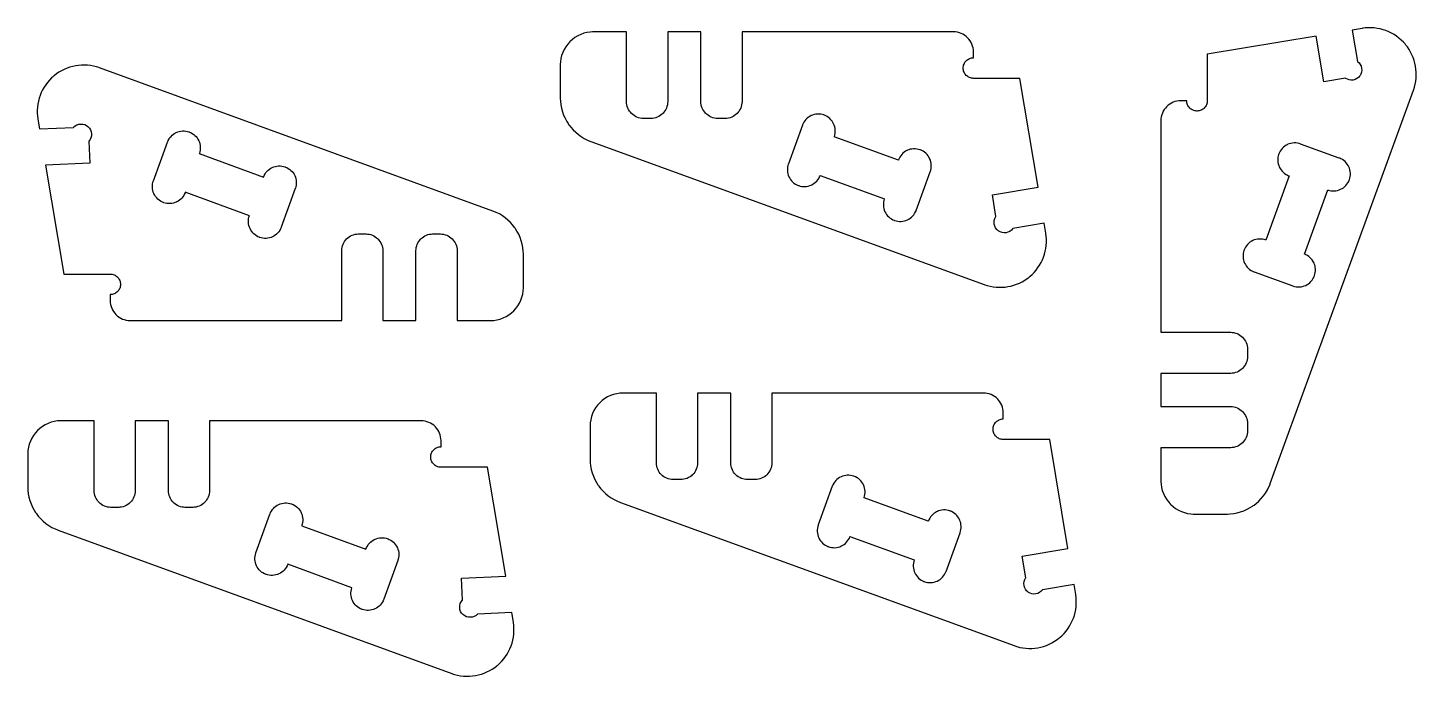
# Model space of a CAD drawing. Extents: x 0 to 371, y 0 to 268.
# Drawn here: x 0.4 to 209.7, y 0 to 97.7 of the extents above; entities that cross this region are included whole.
import ezdxf

# ---------------------------------------------------------------- set-up
doc = ezdxf.new("R2010")
doc.units = 0
doc.layers.get('0').update_dxf_attribs({"linetype": 'CONTINUOUS'})

msp = doc.modelspace()

# ---------------------------------------------------------------- linework, layer by layer
at = {"color": 0}
for points in [[(108.085, 86.6163), (108.085, 86.5511), (108.072, 86.3556), (108.033, 86.1024), (107.971, 85.8581), (107.885, 85.6238), (107.778, 85.4008), (107.65, 85.1906), (107.503, 84.9943), (107.338, 84.8132), (107.157, 84.6486), (106.961, 84.5018), (106.751, 84.374), (106.528, 84.2667), (106.294, 84.181), (106.049, 84.1181), (105.796, 84.0794), (105.6, 84.0663), (105.535, 84.0663), (104.435, 84.0663), (104.372, 84.0663), (104.183, 84.0787), (103.936, 84.1158), (103.694, 84.1765), (103.459, 84.2604), (103.234, 84.3668), (103.021, 84.4947), (102.819, 84.6438), (102.677, 84.7686), (102.632, 84.8132), (102.587, 84.8578), (102.463, 85.0003), (102.314, 85.2015), (102.186, 85.4156), (102.079, 85.6404), (101.996, 85.8747), (101.935, 86.1165), (101.898, 86.3643), (101.885, 86.5533), (101.885, 86.6163), (101.885, 97.1164), (96.8853, 97.1164), (96.8853, 86.6163), (96.8853, 86.5533), (96.8728, 86.3643), (96.8358, 86.1165), (96.775, 85.8747), (96.6913, 85.6404), (96.5849, 85.4156), (96.4568, 85.2015), (96.3078, 85.0003), (96.1829, 84.8578), (96.1383, 84.8132), (96.0938, 84.7686), (95.9514, 84.6438), (95.75, 84.4947), (95.536, 84.3668), (95.3111, 84.2604), (95.0769, 84.1765), (94.8351, 84.1158), (94.5874, 84.0787), (94.3983, 84.0663), (94.3353, 84.0663), (93.2353, 84.0663), (93.1701, 84.0663), (92.9746, 84.0794), (92.7214, 84.1181), (92.4769, 84.181), (92.2426, 84.2667), (92.0199, 84.374), (91.8096, 84.5018), (91.6132, 84.6486), (91.4321, 84.8132), (91.2676, 84.9943), (91.1208, 85.1906), (90.9931, 85.4008), (90.8857, 85.6238), (90.7999, 85.8581), (90.7371, 86.1024), (90.6985, 86.3556), (90.6853, 86.5511), (90.6853, 86.6163), (90.6853, 97.1164), (85.6853, 97.1164), (85.5617, 97.1164), (85.1911, 97.0919), (84.7053, 97.0193), (84.2311, 96.9003), (83.7718, 96.7357), (83.3308, 96.5272), (82.9112, 96.2763), (82.5164, 95.984), (82.2371, 95.7392), (82.1497, 95.6518), (82.0624, 95.5644), (81.8176, 95.2851), (81.5253, 94.8903), (81.2743, 94.4707), (81.0658, 94.0297), (80.9014, 93.5704), (80.7822, 93.0963), (80.7097, 92.6106), (80.6853, 92.2399), (80.6853, 92.1163), (80.6853, 87.1974), (80.6853, 87.0632), (80.7058, 86.6607), (80.7672, 86.1294), (80.8686, 85.606), (81.0093, 85.0924), (81.1886, 84.591), (81.4058, 84.104), (81.6604, 83.6336), (81.8744, 83.2921), (81.9514, 83.1821), (82.0283, 83.0722), (82.2761, 82.7543), (82.6311, 82.3543), (83.0144, 81.9836), (83.4243, 81.6436), (83.8588, 81.3358), (84.3161, 81.0615), (84.7943, 80.8222), (85.1656, 80.6653), (85.2917, 80.6193), (144.585, 59.0442), (144.693, 59.0044), (145.026, 58.8999), (145.474, 58.7858), (145.924, 58.7019), (146.376, 58.6481), (146.829, 58.6238), (147.282, 58.6288), (147.732, 58.6629), (148.179, 58.726), (148.621, 58.8178), (149.057, 58.9378), (149.485, 59.0861), (149.903, 59.2622), (150.31, 59.466), (150.706, 59.6971), (151.087, 59.9554), (151.365, 60.1663), (151.454, 60.2406), (151.544, 60.3147), (151.801, 60.5493), (152.125, 60.8778), (152.425, 61.2246), (152.699, 61.5883), (152.949, 61.9676), (153.172, 62.3611), (153.369, 62.7674), (153.54, 63.1853), (153.683, 63.6132), (153.8, 64.0499), (153.886, 64.494), (153.946, 64.944), (153.975, 65.3989), (153.975, 65.8569), (153.943, 66.3169), (153.901, 66.6631), (153.882, 66.7775), (153.632, 68.2715), (148.89, 67.4781), (148.844, 67.4144), (148.683, 67.2421), (148.44, 67.0576), (148.171, 66.9262), (147.885, 66.8494), (147.587, 66.8286), (147.29, 66.8651), (147.001, 66.9606), (146.792, 67.071), (146.728, 67.1163), (146.665, 67.1617), (146.492, 67.3233), (146.308, 67.5658), (146.176, 67.835), (146.1, 68.1224), (146.079, 68.419), (146.115, 68.7164), (146.211, 69.0057), (146.321, 69.2147), (146.367, 69.2782), (145.821, 72.5408), (152.725, 73.6962), (149.976, 90.1163), (142.976, 90.1163), (142.938, 90.1163), (142.818, 90.1243), (142.664, 90.1478), (142.515, 90.186), (142.374, 90.2381), (142.237, 90.3033), (142.11, 90.381), (141.99, 90.4703), (141.881, 90.5703), (141.781, 90.6803), (141.692, 90.7997), (141.614, 90.9275), (141.549, 91.0631), (141.496, 91.2054), (141.458, 91.3539), (141.435, 91.5078), (141.426, 91.6267), (141.426, 91.6663), (141.426, 91.706), (141.435, 91.8249), (141.458, 91.9786), (141.496, 92.1272), (141.549, 92.2696), (141.614, 92.4051), (141.692, 92.5329), (141.781, 92.6522), (141.881, 92.7624), (141.99, 92.8624), (142.11, 92.9517), (142.237, 93.0293), (142.374, 93.0944), (142.515, 93.1467), (142.664, 93.1849), (142.818, 93.2083), (142.938, 93.2162), (142.976, 93.2162), (142.976, 94.1163), (142.976, 94.1904), (142.962, 94.4128), (142.918, 94.7043), (142.847, 94.9889), (142.749, 95.2644), (142.624, 95.529), (142.472, 95.7807), (142.297, 96.0176), (142.15, 96.1853), (142.099, 96.2376), (142.046, 96.2901), (141.878, 96.4369), (141.642, 96.6124), (141.389, 96.7629), (141.125, 96.8879), (140.849, 96.9867), (140.565, 97.0582), (140.274, 97.1017), (140.051, 97.1164), (139.976, 97.1164), (108.085, 97.1164), (108.085, 86.6163)], [(181.722, 51.8488), (181.788, 51.8488), (181.983, 51.8356), (182.236, 51.7969), (182.481, 51.734), (182.715, 51.6483), (182.938, 51.541), (183.149, 51.4132), (183.344, 51.2664), (183.525, 51.1018), (183.69, 50.9207), (183.837, 50.7244), (183.965, 50.5142), (184.072, 50.2912), (184.158, 50.0569), (184.221, 49.8126), (184.26, 49.5594), (184.272, 49.3639), (184.272, 49.2986), (184.272, 48.1986), (184.272, 48.1357), (184.26, 47.9467), (184.224, 47.6989), (184.163, 47.4571), (184.078, 47.2228), (183.972, 46.9979), (183.844, 46.784), (183.694, 46.5826), (183.571, 46.4401), (183.525, 46.3956), (183.481, 46.351), (183.339, 46.2263), (183.138, 46.0771), (182.924, 45.9492), (182.699, 45.8428), (182.464, 45.7589), (182.222, 45.6982), (181.975, 45.6611), (181.786, 45.6486), (181.722, 45.6486), (171.222, 45.6486), (171.222, 40.6486), (181.722, 40.6486), (181.786, 40.6486), (181.975, 40.6363), (182.222, 40.5992), (182.464, 40.5385), (182.699, 40.4546), (182.924, 40.3482), (183.138, 40.2203), (183.339, 40.0712), (183.481, 39.9464), (183.525, 39.9018), (183.571, 39.8572), (183.694, 39.7147), (183.844, 39.5135), (183.972, 39.2994), (184.078, 39.0746), (184.163, 38.8403), (184.224, 38.5985), (184.26, 38.3507), (184.272, 38.1617), (184.272, 38.0986), (184.272, 36.9986), (184.272, 36.9335), (184.26, 36.7379), (184.221, 36.4847), (184.158, 36.2404), (184.072, 36.0061), (183.965, 35.7832), (183.837, 35.5729), (183.69, 35.3767), (183.525, 35.1956), (183.344, 35.031), (183.149, 34.8842), (182.938, 34.7564), (182.715, 34.649), (182.481, 34.5633), (182.236, 34.5004), (181.983, 34.4618), (181.788, 34.4486), (181.722, 34.4486), (171.222, 34.4486), (171.222, 29.4486), (171.222, 29.3251), (171.247, 28.9544), (171.319, 28.4686), (171.439, 27.9944), (171.603, 27.5353), (171.811, 27.0943), (172.063, 26.6746), (172.356, 26.2799), (172.6, 26.0006), (172.688, 25.9131), (172.775, 25.8257), (173.054, 25.581), (173.449, 25.2888), (173.868, 25.0376), (174.31, 24.8293), (174.768, 24.6647), (175.243, 24.5457), (175.728, 24.4731), (176.099, 24.4486), (176.222, 24.4486), (181.142, 24.4486), (181.275, 24.4486), (181.678, 24.4693), (182.21, 24.5306), (182.733, 24.6319), (183.246, 24.7726), (183.747, 24.9521), (184.235, 25.1693), (184.706, 25.4238), (185.047, 25.6378), (185.157, 25.7147), (185.267, 25.7917), (185.585, 26.0394), (185.985, 26.3944), (186.356, 26.7778), (186.696, 27.1876), (187.003, 27.6222), (187.278, 28.0794), (187.517, 28.5578), (187.674, 28.929), (187.719, 29.055), (209.294, 88.3479), (209.335, 88.4571), (209.439, 88.7897), (209.553, 89.2364), (209.638, 89.6868), (209.69, 90.1393), (209.715, 90.5926), (209.71, 91.0451), (209.676, 91.4956), (209.612, 91.9425), (209.521, 92.3844), (209.401, 92.82), (209.253, 93.2476), (209.076, 93.666), (208.872, 94.0736), (208.642, 94.469), (208.383, 94.851), (208.172, 95.1286), (208.099, 95.2179), (208.024, 95.3072), (207.789, 95.5651), (207.461, 95.8886), (207.114, 96.1881), (206.75, 96.4625), (206.371, 96.7119), (205.978, 96.9356), (205.571, 97.1331), (205.154, 97.3038), (204.725, 97.4471), (204.289, 97.5628), (203.844, 97.6501), (203.394, 97.7089), (202.94, 97.7382), (202.482, 97.7378), (202.022, 97.7071), (201.676, 97.6647), (201.561, 97.6456), (200.067, 97.3956), (200.861, 92.6535), (200.925, 92.6082), (201.097, 92.4465), (201.281, 92.204), (201.413, 91.9347), (201.489, 91.6475), (201.51, 91.3508), (201.474, 91.0535), (201.378, 90.7642), (201.268, 90.5551), (201.222, 90.4915), (201.178, 90.4281), (201.015, 90.2556), (200.774, 90.0711), (200.504, 89.9397), (200.217, 89.8629), (199.919, 89.8421), (199.622, 89.8786), (199.333, 89.974), (199.124, 90.0844), (199.061, 90.1297), (195.799, 89.5837), (194.643, 96.4878), (178.222, 93.74), (178.222, 86.74), (178.222, 86.7004), (178.214, 86.5815), (178.192, 86.4276), (178.153, 86.2792), (178.101, 86.1367), (178.036, 86.0012), (177.958, 85.8735), (177.868, 85.754), (177.768, 85.644), (177.658, 85.5439), (177.539, 85.4547), (177.411, 85.3771), (177.276, 85.3118), (177.133, 85.2597), (176.985, 85.2215), (176.831, 85.1981), (176.712, 85.19), (176.672, 85.19), (176.633, 85.19), (176.514, 85.1981), (176.36, 85.2215), (176.211, 85.2597), (176.069, 85.3118), (175.933, 85.3771), (175.806, 85.4547), (175.686, 85.5439), (175.576, 85.644), (175.476, 85.754), (175.388, 85.8735), (175.31, 86.0012), (175.244, 86.1367), (175.192, 86.2792), (175.154, 86.4276), (175.131, 86.5815), (175.122, 86.7004), (175.122, 86.74), (174.222, 86.74), (174.149, 86.74), (173.926, 86.7254), (173.635, 86.6818), (173.35, 86.6104), (173.075, 86.5117), (172.81, 86.3867), (172.558, 86.236), (172.321, 86.0607), (172.154, 85.9138), (172.101, 85.8614), (172.049, 85.8089), (171.901, 85.6414), (171.726, 85.4044), (171.576, 85.1528), (171.451, 84.8881), (171.353, 84.6125), (171.281, 84.3281), (171.237, 84.0365), (171.222, 83.8142), (171.222, 83.74), (171.222, 51.8488), (181.722, 51.8488)], [(11.2426, 91.6894), (11.1335, 91.7292), (10.8009, 91.8339), (10.3542, 91.9478), (9.90381, 92.0317), (9.45128, 92.0856), (8.99799, 92.1099), (8.54546, 92.1049), (8.095, 92.0707), (7.64806, 92.0076), (7.20617, 91.916), (6.77067, 91.7958), (6.34299, 91.6476), (5.92464, 91.4715), (5.51704, 91.2678), (5.12153, 91.0365), (4.73958, 90.7783), (4.46197, 90.5674), (4.37272, 90.4931), (4.28342, 90.4189), (4.02544, 90.1843), (3.70193, 89.8558), (3.40261, 89.509), (3.12804, 89.1453), (2.87864, 88.7661), (2.655, 88.3725), (2.45757, 87.9662), (2.28689, 87.5483), (2.1435, 87.1204), (2.02783, 86.6838), (1.94043, 86.2397), (1.88178, 85.7896), (1.85243, 85.3349), (1.85281, 84.8768), (1.88351, 84.4167), (1.92583, 84.0706), (1.94504, 83.9561), (2.18832, 82.5022), (7.34093, 82.7317), (7.39361, 82.7893), (7.57497, 82.941), (7.838, 83.0947), (8.12115, 83.1925), (8.41564, 83.234), (8.71268, 83.2189), (9.00336, 83.1465), (9.27903, 83.0168), (9.47314, 82.8819), (9.53082, 82.8293), (9.58837, 82.7765), (9.74001, 82.5953), (9.89372, 82.3322), (9.99154, 82.049), (10.0331, 81.7546), (10.0179, 81.4575), (9.94564, 81.1668), (9.81592, 80.8911), (9.68104, 80.6969), (9.62836, 80.6394), (9.77556, 77.3347), (3.10281, 77.0375), (5.85058, 60.6174), (12.8506, 60.6174), (12.8902, 60.6174), (13.0091, 60.6093), (13.1629, 60.5858), (13.3115, 60.5476), (13.4539, 60.4956), (13.5894, 60.4303), (13.7172, 60.3526), (13.8365, 60.2633), (13.9467, 60.1633), (14.0467, 60.0533), (14.1358, 59.934), (14.2135, 59.8061), (14.2787, 59.6707), (14.3308, 59.5283), (14.369, 59.3797), (14.3926, 59.2258), (14.4006, 59.1069), (14.4006, 59.0674), (14.4006, 59.0278), (14.3926, 58.9089), (14.369, 58.755), (14.3308, 58.6064), (14.2787, 58.464), (14.2135, 58.3285), (14.1358, 58.2007), (14.0467, 58.0814), (13.9467, 57.9713), (13.8365, 57.8713), (13.7172, 57.7821), (13.5894, 57.7044), (13.4539, 57.6392), (13.3115, 57.5871), (13.1629, 57.5489), (13.0091, 57.5253), (12.8902, 57.5174), (12.8506, 57.5174), (12.8506, 56.6174), (12.8506, 56.5432), (12.8652, 56.3208), (12.9087, 56.0293), (12.9803, 55.7449), (13.0789, 55.4693), (13.204, 55.2046), (13.3546, 54.9529), (13.5299, 54.716), (13.6768, 54.5485), (13.7293, 54.496), (13.7817, 54.4436), (13.9493, 54.2967), (14.1861, 54.1214), (14.4379, 53.9707), (14.7025, 53.8457), (14.9781, 53.7471), (15.2626, 53.6756), (15.554, 53.6319), (15.7764, 53.6174), (15.8506, 53.6174), (47.7419, 53.6174), (47.7419, 64.1174), (47.7419, 64.1825), (47.755, 64.3781), (47.7936, 64.6313), (47.8565, 64.8757), (47.9422, 65.1099), (48.0496, 65.3328), (48.1774, 65.5431), (48.3242, 65.7394), (48.4887, 65.9204), (48.6699, 66.0851), (48.8661, 66.2318), (49.0764, 66.3596), (49.2993, 66.4669), (49.5336, 66.5526), (49.7781, 66.6156), (50.0313, 66.6542), (50.2267, 66.6674), (50.2919, 66.6674), (51.3919, 66.6674), (51.4549, 66.6674), (51.6439, 66.6549), (51.8917, 66.6179), (52.1335, 66.5571), (52.3678, 66.4732), (52.5926, 66.3669), (52.8067, 66.2389), (53.0079, 66.0899), (53.1504, 65.965), (53.195, 65.9204), (53.2396, 65.876), (53.3644, 65.7335), (53.5135, 65.5321), (53.6415, 65.3182), (53.7478, 65.0932), (53.8317, 64.859), (53.8925, 64.6172), (53.9294, 64.3694), (53.9419, 64.1804), (53.9419, 64.1174), (53.9419, 53.6174), (58.9419, 53.6174), (58.9419, 64.1174), (58.9419, 64.1804), (58.9543, 64.3694), (58.9914, 64.6172), (59.0521, 64.859), (59.136, 65.0932), (59.2424, 65.3182), (59.3704, 65.5321), (59.5194, 65.7335), (59.6443, 65.876), (59.6889, 65.9204), (59.7333, 65.965), (59.8758, 66.0899), (60.0772, 66.2389), (60.2911, 66.3669), (60.5161, 66.4732), (60.7503, 66.5571), (60.9921, 66.6179), (61.2399, 66.6549), (61.4289, 66.6674), (61.4919, 66.6674), (62.5919, 66.6674), (62.6571, 66.6674), (62.8526, 66.6542), (63.1058, 66.6156), (63.3501, 66.5526), (63.5846, 66.4669), (63.8074, 66.3596), (64.0176, 66.2318), (64.214, 66.0851), (64.3951, 65.9204), (64.5596, 65.7394), (64.7064, 65.5431), (64.8342, 65.3328), (64.9415, 65.1099), (65.0272, 64.8757), (65.0901, 64.6313), (65.1288, 64.3781), (65.1419, 64.1825), (65.1419, 64.1174), (65.1419, 53.6174), (70.1419, 53.6174), (70.2697, 53.6174), (70.6532, 53.6431), (71.1496, 53.7189), (71.6288, 53.8421), (72.0882, 54.0103), (72.5253, 54.2208), (72.9375, 54.4712), (73.3224, 54.7592), (73.6775, 55.0818), (74.0001, 55.4368), (74.2881, 55.8218), (74.5385, 56.234), (74.749, 56.6711), (74.9172, 57.1304), (75.0404, 57.6096), (75.1161, 58.1061), (75.1419, 58.4896), (75.1419, 58.6174), (75.1419, 63.5362), (75.1419, 63.6704), (75.1214, 64.0729), (75.06, 64.6042), (74.9586, 65.1278), (74.8179, 65.6412), (74.6386, 66.1426), (74.4214, 66.6297), (74.1668, 67.1), (73.9528, 67.4417), (73.8758, 67.5515), (73.7989, 67.6614), (73.5511, 67.9793), (73.1961, 68.3793), (72.8128, 68.75), (72.4029, 69.09), (71.9685, 69.3978), (71.5111, 69.6721), (71.0328, 69.9114), (70.6615, 70.0685), (70.5356, 70.1143), (11.2426, 91.6894)], [(119.864, 75.4883), (129.543, 71.9664), (129.521, 71.9051), (129.466, 71.7168), (129.416, 71.4657), (129.392, 71.2146), (129.392, 70.9651), (129.417, 70.7189), (129.465, 70.4776), (129.536, 70.2431), (129.628, 70.0165), (129.742, 69.8), (129.877, 69.5949), (130.031, 69.4031), (130.203, 69.2258), (130.394, 69.0651), (130.602, 68.9226), (130.827, 68.7997), (131.006, 68.7204), (131.068, 68.6982), (131.129, 68.6758), (131.317, 68.6214), (131.568, 68.5711), (131.819, 68.5467), (132.069, 68.5471), (132.315, 68.5718), (132.556, 68.6199), (132.791, 68.6907), (133.017, 68.7835), (133.234, 68.8974), (133.439, 69.0317), (133.631, 69.1856), (133.808, 69.3583), (133.969, 69.5492), (134.111, 69.7572), (134.234, 69.9819), (134.313, 70.1612), (134.336, 70.2225), (136.456, 76.0487), (136.478, 76.1082), (136.533, 76.2907), (136.585, 76.5372), (136.613, 76.7865), (136.616, 77.0367), (136.595, 77.286), (136.549, 77.5326), (136.479, 77.7746), (136.41, 77.9526), (136.384, 78.0101), (136.357, 78.0678), (136.266, 78.2353), (136.128, 78.446), (135.971, 78.6411), (135.795, 78.8194), (135.603, 78.9797), (135.395, 79.1206), (135.174, 79.241), (134.999, 79.3179), (134.94, 79.3396), (134.88, 79.3612), (134.697, 79.4144), (134.45, 79.4646), (134.201, 79.4899), (133.95, 79.4906), (133.701, 79.4668), (133.455, 79.4186), (133.214, 79.346), (133.037, 79.2763), (132.979, 79.2492), (132.922, 79.2221), (132.755, 79.1294), (132.546, 78.9893), (132.352, 78.8299), (132.176, 78.6525), (132.017, 78.4589), (131.878, 78.25), (131.76, 78.0275), (131.685, 77.8524), (131.663, 77.7926), (121.984, 81.3146), (122.006, 81.3758), (122.061, 81.5642), (122.111, 81.8153), (122.136, 82.0665), (122.135, 82.316), (122.111, 82.5621), (122.062, 82.8033), (121.992, 83.0381), (121.899, 83.2644), (121.785, 83.4811), (121.651, 83.6861), (121.497, 83.8781), (121.324, 84.0553), (121.133, 84.216), (120.925, 84.3585), (120.7, 84.4814), (120.521, 84.5607), (120.46, 84.5829), (120.398, 84.6051), (120.21, 84.6597), (119.959, 84.71), (119.708, 84.7344), (119.458, 84.734), (119.212, 84.7093), (118.971, 84.6612), (118.736, 84.5904), (118.51, 84.4976), (118.293, 84.3837), (118.088, 84.2494), (117.896, 84.0956), (117.719, 83.9228), (117.558, 83.7319), (117.416, 83.5238), (117.293, 83.2992), (117.214, 83.1199), (117.192, 83.0585), (115.072, 77.2322), (115.049, 77.171), (114.995, 76.9828), (114.944, 76.7317), (114.92, 76.4804), (114.92, 76.231), (114.945, 75.9849), (114.993, 75.7436), (115.064, 75.5089), (115.157, 75.2825), (115.271, 75.0658), (115.405, 74.8608), (115.559, 74.6689), (115.732, 74.4918), (115.922, 74.3311), (116.131, 74.1885), (116.355, 74.0656), (116.535, 73.9864), (116.596, 73.964), (116.655, 73.9425), (116.837, 73.8896), (117.082, 73.8396), (117.33, 73.814), (117.579, 73.8128), (117.827, 73.8358), (118.072, 73.8829), (118.312, 73.9542), (118.489, 74.0228), (118.546, 74.0493), (118.603, 74.076), (118.769, 74.1672), (118.978, 74.3054), (119.171, 74.4628), (119.348, 74.6378), (119.507, 74.8292), (119.647, 75.0356), (119.766, 75.2558), (119.843, 75.4292), (119.864, 75.4883)], [(26.284, 78.7672), (35.9632, 75.2453), (35.9854, 75.3065), (36.0647, 75.4858), (36.1875, 75.7106), (36.3301, 75.9186), (36.4908, 76.1094), (36.6679, 76.2822), (36.8599, 76.4361), (37.065, 76.5704), (37.2815, 76.6843), (37.5079, 76.7771), (37.7426, 76.8479), (37.9839, 76.896), (38.2301, 76.9207), (38.4796, 76.9211), (38.7307, 76.8967), (38.9818, 76.8464), (39.1701, 76.7919), (39.2314, 76.7696), (39.2926, 76.7474), (39.4718, 76.6681), (39.6965, 76.5451), (39.9047, 76.4026), (40.0956, 76.2419), (40.2683, 76.0647), (40.4222, 75.8728), (40.5565, 75.6678), (40.6704, 75.4511), (40.7632, 75.2247), (40.834, 74.9901), (40.8821, 74.7488), (40.9068, 74.5026), (40.9072, 74.2532), (40.8828, 74.0019), (40.8325, 73.7508), (40.7781, 73.5626), (40.7557, 73.5014), (38.6357, 67.6751), (38.6133, 67.6139), (38.5342, 67.4346), (38.4113, 67.2099), (38.2686, 67.0018), (38.1079, 66.8108), (37.9308, 66.6382), (37.7389, 66.4842), (37.5337, 66.35), (37.3172, 66.2361), (37.0908, 66.1433), (36.8561, 66.0725), (36.6149, 66.0243), (36.3688, 65.9997), (36.1192, 65.9992), (35.8681, 66.0237), (35.6169, 66.0739), (35.4286, 66.1285), (35.3675, 66.1507), (35.3061, 66.1731), (35.1269, 66.2522), (34.9022, 66.3751), (34.694, 66.5178), (34.5032, 66.6785), (34.3304, 66.8556), (34.1765, 67.0475), (34.0422, 67.2526), (33.9283, 67.4692), (33.8356, 67.6957), (33.7649, 67.9303), (33.7167, 68.1715), (33.6919, 68.4176), (33.6915, 68.6672), (33.716, 68.9183), (33.7662, 69.1694), (33.8208, 69.3578), (33.8431, 69.4189), (24.1638, 72.941), (24.1426, 72.8813), (24.0674, 72.7061), (23.949, 72.4836), (23.8101, 72.2749), (23.6517, 72.0811), (23.475, 71.9039), (23.2814, 71.7444), (23.0719, 71.6042), (22.9054, 71.5115), (22.8481, 71.4844), (22.7907, 71.4574), (22.6133, 71.3876), (22.3721, 71.315), (22.1258, 71.2668), (21.8768, 71.2431), (21.6265, 71.2437), (21.3769, 71.2692), (21.13, 71.3192), (20.9469, 71.3724), (20.8874, 71.394), (20.8278, 71.4157), (20.6533, 71.4926), (20.4319, 71.6131), (20.2244, 71.754), (20.0322, 71.9142), (19.8567, 72.0925), (19.699, 72.2876), (19.5608, 72.4983), (19.4697, 72.6658), (19.4432, 72.7233), (19.4167, 72.781), (19.3486, 72.959), (19.2783, 73.201), (19.2324, 73.4476), (19.211, 73.6969), (19.2142, 73.9472), (19.2418, 74.1965), (19.2942, 74.4429), (19.3492, 74.6256), (19.3714, 74.6849), (21.4914, 80.5111), (21.5136, 80.5724), (21.5929, 80.7517), (21.7158, 80.9764), (21.8583, 81.1846), (22.0192, 81.3754), (22.1963, 81.5481), (22.3882, 81.7021), (22.5932, 81.8363), (22.8097, 81.9501), (23.0362, 82.0429), (23.271, 82.1137), (23.5122, 82.1619), (23.7583, 82.1865), (24.0078, 82.1871), (24.2589, 82.1625), (24.5101, 82.1124), (24.6983, 82.0578), (24.7597, 82.0354), (24.8208, 82.0132), (25.0001, 81.934), (25.2249, 81.8111), (25.4331, 81.6685), (25.6239, 81.5078), (25.7967, 81.3307), (25.9504, 81.1388), (26.0849, 80.9336), (26.1986, 80.7171), (26.2914, 80.4906), (26.3622, 80.256), (26.4104, 80.0147), (26.435, 79.7686), (26.4356, 79.519), (26.411, 79.2679), (26.3608, 79.0168), (26.3063, 78.8285), (26.284, 78.7672)], [(192.85, 63.6275), (196.372, 73.3067), (196.433, 73.2844), (196.622, 73.2299), (196.874, 73.1796), (197.124, 73.1551), (197.374, 73.1556), (197.619, 73.1803), (197.861, 73.2283), (198.096, 73.2992), (198.322, 73.3919), (198.539, 73.5058), (198.744, 73.6401), (198.936, 73.794), (199.112, 73.9668), (199.274, 74.1576), (199.417, 74.3658), (199.539, 74.5906), (199.618, 74.7697), (199.64, 74.831), (199.663, 74.8922), (199.718, 75.0806), (199.768, 75.3317), (199.792, 75.5828), (199.792, 75.8322), (199.767, 76.0785), (199.719, 76.3197), (199.649, 76.5543), (199.556, 76.7808), (199.442, 76.9974), (199.307, 77.2025), (199.153, 77.3943), (198.981, 77.5715), (198.79, 77.7322), (198.582, 77.8749), (198.357, 77.9978), (198.178, 78.0769), (198.117, 78.0992), (192.29, 80.2193), (192.231, 80.2415), (192.049, 80.2964), (191.801, 80.3487), (191.553, 80.3765), (191.303, 80.3796), (191.053, 80.3582), (190.806, 80.3122), (190.564, 80.2421), (190.386, 80.1739), (190.329, 80.1474), (190.271, 80.1208), (190.104, 80.0297), (189.893, 79.8915), (189.697, 79.7339), (189.519, 79.5583), (189.36, 79.3661), (189.218, 79.1586), (189.097, 78.9372), (189.021, 78.7628), (188.999, 78.7032), (188.978, 78.6438), (188.925, 78.4607), (188.875, 78.2136), (188.849, 77.964), (188.849, 77.7139), (188.872, 77.4647), (188.921, 77.2186), (188.993, 76.9772), (189.063, 76.7999), (189.09, 76.7425), (189.117, 76.6853), (189.21, 76.5186), (189.35, 76.3093), (189.508, 76.1156), (189.686, 75.939), (189.881, 75.7806), (190.089, 75.6415), (190.311, 75.5233), (190.486, 75.4479), (190.546, 75.4268), (187.024, 65.7475), (186.962, 65.7699), (186.775, 65.8243), (186.524, 65.8746), (186.272, 65.899), (186.022, 65.8986), (185.776, 65.8739), (185.536, 65.8258), (185.301, 65.755), (185.075, 65.6622), (184.858, 65.5483), (184.653, 65.414), (184.461, 65.2601), (184.283, 65.0874), (184.124, 64.8965), (183.981, 64.6885), (183.857, 64.4638), (183.778, 64.2844), (183.756, 64.2232), (183.733, 64.1619), (183.679, 63.9737), (183.629, 63.7225), (183.604, 63.4714), (183.606, 63.2219), (183.629, 62.9757), (183.678, 62.7344), (183.749, 62.4999), (183.842, 62.2733), (183.956, 62.0568), (184.089, 61.8517), (184.243, 61.6597), (184.417, 61.4826), (184.607, 61.3219), (184.815, 61.1793), (185.04, 61.0565), (185.219, 60.9772), (185.281, 60.9549), (191.107, 58.8349), (191.168, 58.8126), (191.356, 58.7582), (191.607, 58.7079), (191.858, 58.6833), (192.108, 58.6838), (192.354, 58.7085), (192.596, 58.7567), (192.831, 58.8275), (193.057, 58.9201), (193.274, 59.0342), (193.478, 59.1685), (193.669, 59.3222), (193.847, 59.495), (194.008, 59.6858), (194.15, 59.894), (194.274, 60.1187), (194.353, 60.2981), (194.375, 60.3592), (194.396, 60.4185), (194.449, 60.6004), (194.499, 60.8458), (194.525, 61.0939), (194.526, 61.3426), (194.503, 61.5903), (194.456, 61.8351), (194.385, 62.0754), (194.317, 62.2519), (194.289, 62.309), (194.263, 62.3661), (194.172, 62.5322), (194.033, 62.7411), (193.876, 62.9346), (193.701, 63.1114), (193.51, 63.2703), (193.303, 63.4101), (193.083, 63.5296), (192.91, 63.606), (192.85, 63.6275)], [(112.585, 32.1876), (112.585, 32.1225), (112.572, 31.9269), (112.533, 31.6738), (112.47, 31.4293), (112.384, 31.1951), (112.277, 30.9722), (112.149, 30.7619), (112.003, 30.5657), (111.838, 30.3846), (111.657, 30.22), (111.461, 30.0732), (111.25, 29.9454), (111.028, 29.8381), (110.793, 29.7524), (110.549, 29.6894), (110.296, 29.6508), (110.1, 29.6376), (110.035, 29.6376), (108.935, 29.6376), (108.872, 29.6376), (108.683, 29.6501), (108.435, 29.6871), (108.193, 29.7479), (107.959, 29.8318), (107.734, 29.9381), (107.52, 30.0661), (107.319, 30.2151), (107.176, 30.34), (107.132, 30.3844), (107.087, 30.429), (106.962, 30.5715), (106.813, 30.7729), (106.685, 30.9868), (106.579, 31.2118), (106.495, 31.446), (106.434, 31.6879), (106.397, 31.9357), (106.385, 32.1247), (106.385, 32.1876), (106.385, 42.6876), (101.385, 42.6876), (101.385, 32.1876), (101.385, 32.1247), (101.372, 31.9357), (101.335, 31.6879), (101.275, 31.446), (101.191, 31.2118), (101.084, 30.9868), (100.956, 30.7729), (100.807, 30.5715), (100.683, 30.429), (100.638, 30.3844), (100.593, 30.34), (100.451, 30.2151), (100.25, 30.0661), (100.036, 29.9381), (99.8107, 29.8318), (99.5765, 29.7479), (99.3347, 29.6871), (99.0869, 29.6501), (98.8979, 29.6376), (98.8349, 29.6376), (97.7349, 29.6376), (97.6697, 29.6376), (97.4742, 29.6508), (97.221, 29.6894), (96.9765, 29.7524), (96.7424, 29.8381), (96.5193, 29.9454), (96.3092, 30.0732), (96.1129, 30.22), (95.9318, 30.3846), (95.7671, 30.5657), (95.6204, 30.7619), (95.4926, 30.9722), (95.3853, 31.1951), (95.2996, 31.4293), (95.2367, 31.6738), (95.1981, 31.9269), (95.1849, 32.1225), (95.1849, 32.1876), (95.1849, 42.6876), (90.1849, 42.6876), (90.0613, 42.6876), (89.6907, 42.6632), (89.2049, 42.5907), (88.7307, 42.4715), (88.2714, 42.3071), (87.8304, 42.0986), (87.4108, 41.8476), (87.0161, 41.5553), (86.7367, 41.3106), (86.6493, 41.2232), (86.5619, 41.1358), (86.3172, 40.8564), (86.0249, 40.4617), (85.7739, 40.0421), (85.5654, 39.6011), (85.401, 39.1418), (85.2818, 38.6676), (85.2093, 38.1818), (85.1849, 37.8112), (85.1849, 37.6876), (85.1849, 32.7688), (85.1849, 32.6346), (85.2054, 32.2321), (85.2668, 31.7008), (85.3682, 31.1774), (85.5089, 30.6638), (85.6882, 30.1624), (85.9056, 29.6754), (86.16, 29.205), (86.374, 28.8633), (86.451, 28.7535), (86.5279, 28.6436), (86.7757, 28.3257), (87.1307, 27.9257), (87.514, 27.555), (87.9239, 27.215), (88.3583, 26.9072), (88.8157, 26.6329), (89.2939, 26.3936), (89.6651, 26.2367), (89.7913, 26.1907), (149.085, 4.6155), (149.193, 4.57585), (149.526, 4.47119), (149.972, 4.35721), (150.424, 4.27339), (150.875, 4.2194), (151.329, 4.1951), (151.782, 4.20014), (152.232, 4.23432), (152.679, 4.29736), (153.121, 4.38911), (153.556, 4.50917), (153.983, 4.65744), (154.403, 4.83356), (154.81, 5.03733), (155.206, 5.26844), (155.587, 5.52675), (155.865, 5.73768), (155.954, 5.8119), (156.043, 5.88618), (156.301, 6.12076), (156.625, 6.44922), (156.924, 6.79601), (157.199, 7.15972), (157.449, 7.53901), (157.672, 7.93246), (157.869, 8.33882), (158.04, 8.75662), (158.183, 9.18457), (158.299, 9.62125), (158.386, 10.0653), (158.444, 10.5155), (158.475, 10.9702), (158.474, 11.4283), (158.443, 11.8883), (158.401, 12.2344), (158.382, 12.3489), (158.132, 13.8429), (153.39, 13.0494), (153.344, 12.9859), (153.183, 12.8134), (152.94, 12.629), (152.671, 12.4976), (152.383, 12.4208), (152.087, 12.3999), (151.79, 12.4364), (151.5, 12.5318), (151.292, 12.6423), (151.228, 12.6876), (151.164, 12.733), (150.992, 12.8947), (150.807, 13.1372), (150.676, 13.4064), (150.599, 13.6937), (150.578, 13.9904), (150.615, 14.2876), (150.71, 14.5771), (150.821, 14.7861), (150.867, 14.8496), (150.319, 18.1122), (157.224, 19.2675), (154.476, 35.6876), (147.476, 35.6876), (147.436, 35.6876), (147.318, 35.6957), (147.164, 35.7192), (147.015, 35.7574), (146.872, 35.8096), (146.737, 35.8747), (146.61, 35.9524), (146.49, 36.0417), (146.381, 36.1417), (146.281, 36.2518), (146.192, 36.371), (146.114, 36.4989), (146.049, 36.6343), (145.996, 36.7768), (145.958, 36.9253), (145.935, 37.0792), (145.926, 37.1981), (145.926, 37.2376), (145.926, 37.2772), (145.935, 37.3961), (145.958, 37.55), (145.996, 37.6986), (146.049, 37.841), (146.114, 37.9765), (146.192, 38.1043), (146.281, 38.2236), (146.381, 38.3338), (146.49, 38.4338), (146.61, 38.5229), (146.737, 38.6006), (146.872, 38.6658), (147.015, 38.7181), (147.164, 38.7562), (147.318, 38.7797), (147.436, 38.7876), (147.476, 38.7876), (147.476, 39.6876), (147.476, 39.7618), (147.461, 39.9842), (147.418, 40.2757), (147.346, 40.5601), (147.247, 40.8357), (147.122, 41.1004), (146.972, 41.3521), (146.797, 41.589), (146.65, 41.7565), (146.597, 41.809), (146.544, 41.8614), (146.378, 42.0083), (146.14, 42.1836), (145.889, 42.3343), (145.624, 42.4593), (145.349, 42.5581), (145.064, 42.6294), (144.772, 42.6731), (144.55, 42.6876), (144.476, 42.6876), (112.585, 42.6876), (112.585, 32.1876)], [(64.3247, 0.42925), (64.4338, 0.38959), (64.7664, 0.28494), (65.2131, 0.17095), (65.6635, 0.08708), (66.116, 0.03315), (66.5692, 0.00879), (67.0218, 0.01383), (67.4722, 0.04801), (67.9192, 0.11111), (68.3611, 0.2028), (68.7965, 0.32292), (69.2242, 0.47114), (69.6426, 0.64724), (70.0501, 0.85102), (70.4457, 1.08219), (70.8276, 1.34044), (71.1053, 1.55137), (71.1946, 1.6256), (71.2838, 1.69987), (71.5418, 1.93446), (71.8653, 2.26292), (72.1646, 2.60969), (72.4392, 2.97342), (72.6886, 3.35271), (72.9122, 3.74615), (73.1096, 4.1525), (73.2803, 4.57032), (73.4237, 4.99826), (73.5394, 5.43494), (73.6268, 5.87901), (73.6854, 6.32915), (73.7147, 6.78396), (73.7144, 7.24203), (73.6838, 7.70204), (73.6414, 8.04818), (73.6222, 8.16265), (73.379, 9.61649), (68.2264, 9.38699), (68.1736, 9.32938), (67.9922, 9.17779), (67.7292, 9.02403), (67.4461, 8.92622), (67.1515, 8.88471), (66.8546, 8.89985), (66.5639, 8.97211), (66.2882, 9.10183), (66.0942, 9.23676), (66.0365, 9.28944), (65.9789, 9.34218), (65.8272, 9.52354), (65.6735, 9.78657), (65.5757, 10.0697), (65.5342, 10.3642), (65.5493, 10.6612), (65.6215, 10.9519), (65.7512, 11.2275), (65.8863, 11.4217), (65.939, 11.4793), (65.7917, 14.784), (72.4644, 15.0812), (69.7167, 31.5014), (62.7167, 31.5014), (62.6771, 31.5014), (62.5582, 31.5094), (62.4043, 31.5329), (62.2557, 31.5711), (62.1133, 31.6232), (61.9778, 31.6885), (61.85, 31.7661), (61.7307, 31.8553), (61.6206, 31.9554), (61.5206, 32.0654), (61.4314, 32.1847), (61.3538, 32.3125), (61.2885, 32.4481), (61.2364, 32.5904), (61.1982, 32.739), (61.1746, 32.8929), (61.1667, 33.0117), (61.1667, 33.0514), (61.1667, 33.091), (61.1746, 33.2099), (61.1982, 33.3637), (61.2364, 33.5122), (61.2885, 33.6547), (61.3538, 33.7901), (61.4314, 33.9179), (61.5206, 34.0374), (61.6206, 34.1474), (61.7307, 34.2475), (61.85, 34.3367), (61.9778, 34.4143), (62.1133, 34.4796), (62.2557, 34.5317), (62.4043, 34.5699), (62.5582, 34.5933), (62.6771, 34.6014), (62.7167, 34.6014), (62.7167, 35.5014), (62.7167, 35.5756), (62.7019, 35.7979), (62.6585, 36.0893), (62.5869, 36.3739), (62.4883, 36.6494), (62.3632, 36.914), (62.2126, 37.1658), (62.0372, 37.4026), (61.8904, 37.5703), (61.8381, 37.6226), (61.7856, 37.6751), (61.6179, 37.8219), (61.3811, 37.9974), (61.1293, 38.1479), (60.8647, 38.2731), (60.5892, 38.3717), (60.3046, 38.4432), (60.0132, 38.4867), (59.7908, 38.5014), (59.7167, 38.5014), (27.8254, 38.5014), (27.8254, 28.0014), (27.8254, 27.9363), (27.8122, 27.7407), (27.7736, 27.4875), (27.7107, 27.2431), (27.625, 27.0088), (27.5176, 26.7858), (27.3899, 26.5757), (27.2431, 26.3793), (27.0785, 26.1982), (26.8974, 26.0336), (26.7011, 25.8869), (26.4908, 25.7592), (26.2679, 25.6518), (26.0336, 25.566), (25.7892, 25.5032), (25.536, 25.4646), (25.3406, 25.4514), (25.2753, 25.4514), (24.1754, 25.4514), (24.1124, 25.4514), (23.9233, 25.4638), (23.6756, 25.5008), (23.4337, 25.5615), (23.1994, 25.6454), (22.9746, 25.7518), (22.7606, 25.8799), (22.5593, 26.0289), (22.4168, 26.1537), (22.3722, 26.1982), (22.3276, 26.2428), (22.2028, 26.3853), (22.0538, 26.5867), (21.9257, 26.8006), (21.8194, 27.0256), (21.7356, 27.2597), (21.6747, 27.5015), (21.6378, 27.7493), (21.6253, 27.9383), (21.6253, 28.0014), (21.6253, 38.5014), (16.6253, 38.5014), (16.6253, 28.0014), (16.6253, 27.9383), (16.6129, 27.7493), (16.5758, 27.5015), (16.5151, 27.2597), (16.4313, 27.0256), (16.3249, 26.8006), (16.1969, 26.5867), (16.0479, 26.3853), (15.9231, 26.2428), (15.8785, 26.1982), (15.8339, 26.1537), (15.6914, 26.0289), (15.4901, 25.8799), (15.2761, 25.7518), (15.0511, 25.6454), (14.8169, 25.5615), (14.5751, 25.5008), (14.3274, 25.4638), (14.1383, 25.4514), (14.0753, 25.4514), (12.9753, 25.4514), (12.9101, 25.4514), (12.7146, 25.4646), (12.4614, 25.5032), (12.217, 25.566), (11.9828, 25.6518), (11.7598, 25.7592), (11.5496, 25.8869), (11.3533, 26.0336), (11.1722, 26.1982), (11.0076, 26.3793), (10.8608, 26.5757), (10.7331, 26.7858), (10.6257, 27.0088), (10.54, 27.2431), (10.4771, 27.4875), (10.4385, 27.7407), (10.4253, 27.9363), (10.4253, 28.0014), (10.4253, 38.5014), (5.42529, 38.5014), (5.29747, 38.5014), (4.91407, 38.4756), (4.41758, 38.3999), (3.93842, 38.2765), (3.47906, 38.1085), (3.04199, 37.8979), (2.62972, 37.6475), (2.24479, 37.3596), (1.88976, 37.0369), (1.56706, 36.6818), (1.27919, 36.2969), (1.02875, 35.8847), (0.8182, 35.4476), (0.65007, 34.9882), (0.52686, 34.509), (0.45106, 34.0126), (0.42529, 33.6292), (0.42529, 33.5014), (0.42529, 28.5825), (0.42529, 28.4483), (0.44586, 28.0457), (0.50721, 27.5144), (0.60862, 26.991), (0.74929, 26.4775), (0.92866, 25.976), (1.14589, 25.489), (1.40039, 25.0187), (1.61442, 24.6771), (1.6914, 24.5672), (1.76833, 24.4574), (2.01611, 24.1394), (2.3711, 23.7394), (2.75444, 23.3688), (3.16428, 23.0287), (3.59879, 22.721), (4.0561, 22.4467), (4.5344, 22.2074), (4.90565, 22.0503), (5.03174, 22.0044), (64.3247, 0.42925)], [(124.364, 21.0597), (134.043, 17.5376), (134.021, 17.4765), (133.966, 17.2882), (133.916, 17.0371), (133.891, 16.786), (133.892, 16.5365), (133.916, 16.2903), (133.965, 16.049), (134.035, 15.8144), (134.128, 15.5879), (134.242, 15.3714), (134.376, 15.1662), (134.53, 14.9743), (134.703, 14.7972), (134.894, 14.6365), (135.102, 14.4939), (135.327, 14.371), (135.506, 14.2918), (135.567, 14.2694), (135.628, 14.2472), (135.817, 14.1928), (136.068, 14.1425), (136.319, 14.1179), (136.568, 14.1185), (136.815, 14.1431), (137.056, 14.1913), (137.291, 14.2621), (137.517, 14.3549), (137.734, 14.4688), (137.939, 14.6029), (138.131, 14.7569), (138.308, 14.9296), (138.468, 15.1206), (138.611, 15.3286), (138.734, 15.5533), (138.813, 15.7326), (138.835, 15.7939), (140.956, 21.6201), (140.978, 21.6796), (141.032, 21.8621), (141.085, 22.1085), (141.112, 22.3578), (141.115, 22.6081), (141.094, 22.8574), (141.049, 23.104), (140.978, 23.346), (140.91, 23.524), (140.883, 23.5817), (140.857, 23.6392), (140.765, 23.8067), (140.628, 24.0174), (140.469, 24.2125), (140.294, 24.3908), (140.103, 24.5511), (139.894, 24.6919), (139.674, 24.8124), (139.499, 24.8893), (139.439, 24.911), (139.381, 24.9326), (139.197, 24.9858), (138.95, 25.0358), (138.7, 25.0613), (138.45, 25.0619), (138.201, 25.0382), (137.955, 24.99), (137.713, 24.9174), (137.536, 24.8476), (137.479, 24.8206), (137.421, 24.7935), (137.255, 24.7008), (137.045, 24.5606), (136.852, 24.4013), (136.675, 24.2239), (136.517, 24.0301), (136.378, 23.8214), (136.259, 23.5989), (136.184, 23.4238), (136.163, 23.3639), (126.484, 26.886), (126.506, 26.9472), (126.561, 27.1356), (126.611, 27.3867), (126.635, 27.6378), (126.635, 27.8874), (126.61, 28.1335), (126.562, 28.3747), (126.491, 28.6094), (126.398, 28.8358), (126.284, 29.0524), (126.15, 29.2575), (125.996, 29.4494), (125.824, 29.6265), (125.633, 29.7872), (125.425, 29.9299), (125.2, 30.0528), (125.021, 30.1319), (124.959, 30.1543), (124.898, 30.1765), (124.71, 30.2311), (124.459, 30.2813), (124.208, 30.3058), (123.958, 30.3053), (123.712, 30.2807), (123.471, 30.2325), (123.236, 30.1617), (123.01, 30.0689), (122.793, 29.9551), (122.588, 29.8208), (122.396, 29.6669), (122.219, 29.4942), (122.058, 29.3033), (121.916, 29.0951), (121.793, 28.8704), (121.713, 28.6911), (121.691, 28.6299), (119.571, 22.8036), (119.549, 22.7424), (119.494, 22.5542), (119.444, 22.3031), (119.42, 22.0518), (119.42, 21.8024), (119.445, 21.5563), (119.493, 21.315), (119.564, 21.0803), (119.656, 20.8539), (119.77, 20.6372), (119.905, 20.4322), (120.058, 20.2403), (120.231, 20.0631), (120.422, 19.9024), (120.63, 19.7599), (120.855, 19.6369), (121.034, 19.5576), (121.096, 19.5354), (121.155, 19.5139), (121.337, 19.461), (121.582, 19.411), (121.83, 19.3854), (122.079, 19.3842), (122.327, 19.4071), (122.571, 19.4543), (122.812, 19.5254), (122.988, 19.594), (123.045, 19.6207), (123.102, 19.6474), (123.268, 19.7386), (123.477, 19.8768), (123.671, 20.034), (123.848, 20.209), (124.007, 20.4006), (124.146, 20.6069), (124.266, 20.8272), (124.342, 21.0006), (124.364, 21.0597)], [(49.2833, 13.3515), (39.6042, 16.8735), (39.5818, 16.8122), (39.5026, 16.6329), (39.3797, 16.4082), (39.2371, 16.2001), (39.0764, 16.0092), (38.8993, 15.8365), (38.7074, 15.6825), (38.5022, 15.5483), (38.2857, 15.4344), (38.0593, 15.3417), (37.8246, 15.2708), (37.5833, 15.2228), (37.3371, 15.1981), (37.0876, 15.1975), (36.8365, 15.2221), (36.5854, 15.2724), (36.3971, 15.3268), (36.3358, 15.349), (36.2746, 15.3714), (36.0954, 15.4507), (35.8707, 15.5735), (35.6625, 15.7161), (35.4717, 15.8768), (35.2989, 16.0539), (35.145, 16.2458), (35.0107, 16.451), (34.8968, 16.6675), (34.804, 16.894), (34.7332, 17.1286), (34.6851, 17.3699), (34.6604, 17.6161), (34.66, 17.8656), (34.6846, 18.1167), (34.7347, 18.3678), (34.7893, 18.5561), (34.8115, 18.6174), (36.9315, 24.4436), (36.9539, 24.5049), (37.0331, 24.6842), (37.156, 24.9089), (37.2986, 25.1171), (37.4593, 25.3078), (37.6364, 25.4807), (37.8283, 25.6344), (38.0335, 25.7687), (38.25, 25.8826), (38.4764, 25.9754), (38.7111, 26.0462), (38.9524, 26.0943), (39.1985, 26.119), (39.4481, 26.1196), (39.6992, 26.095), (39.9503, 26.0447), (40.1386, 25.9903), (40.1999, 25.9679), (40.261, 25.9457), (40.4403, 25.8664), (40.665, 25.7436), (40.8732, 25.601), (41.064, 25.4403), (41.2368, 25.2632), (41.3907, 25.0713), (41.525, 24.8661), (41.6389, 24.6496), (41.7317, 24.4231), (41.8024, 24.1885), (41.8506, 23.9472), (41.8753, 23.701), (41.8757, 23.4515), (41.8513, 23.2004), (41.801, 22.9493), (41.7464, 22.761), (41.7242, 22.6997), (51.4035, 19.1776), (51.4246, 19.2374), (51.4999, 19.4125), (51.6182, 19.6351), (51.7571, 19.8439), (51.9156, 20.0376), (52.0922, 20.2149), (52.2858, 20.3743), (52.4953, 20.5146), (52.6618, 20.6072), (52.7192, 20.6342), (52.7765, 20.6612), (52.9539, 20.7311), (53.1951, 20.8036), (53.4414, 20.8519), (53.6904, 20.8757), (53.9407, 20.8749), (54.1903, 20.8496), (54.4372, 20.7994), (54.6203, 20.7462), (54.6799, 20.7246), (54.7394, 20.7029), (54.9139, 20.6261), (55.1353, 20.5057), (55.3428, 20.3647), (55.535, 20.2044), (55.7106, 20.0261), (55.8682, 19.8311), (56.0064, 19.6203), (56.0975, 19.4529), (56.124, 19.3953), (56.1506, 19.3378), (56.2186, 19.1597), (56.2889, 18.9176), (56.3349, 18.6711), (56.3562, 18.4218), (56.3532, 18.1715), (56.3254, 17.9222), (56.2731, 17.6757), (56.2181, 17.4932), (56.196, 17.4337), (54.0758, 11.6075), (54.0536, 11.5463), (53.9743, 11.367), (53.8514, 11.1423), (53.7089, 10.9342), (53.5481, 10.7433), (53.371, 10.5706), (53.179, 10.4167), (52.974, 10.2824), (52.7575, 10.1685), (52.531, 10.0757), (52.2964, 10.0049), (52.055, 9.95682), (51.8089, 9.93212), (51.5594, 9.93164), (51.3083, 9.95617), (51.0571, 10.0064), (50.8688, 10.0609), (50.8076, 10.0832), (50.7464, 10.1055), (50.5671, 10.1847), (50.3424, 10.3076), (50.1342, 10.4502), (49.9433, 10.6109), (49.7706, 10.788), (49.6168, 10.98), (49.4825, 11.1851), (49.3686, 11.4016), (49.2758, 11.6281), (49.205, 11.8627), (49.1568, 12.104), (49.1322, 12.3502), (49.1317, 12.5997), (49.1563, 12.8508), (49.2065, 13.1019), (49.261, 13.2902), (49.2833, 13.3515)]]:
    msp.add_lwpolyline(points, close=True, dxfattribs=at)

doc.saveas('drawing.dxf')
